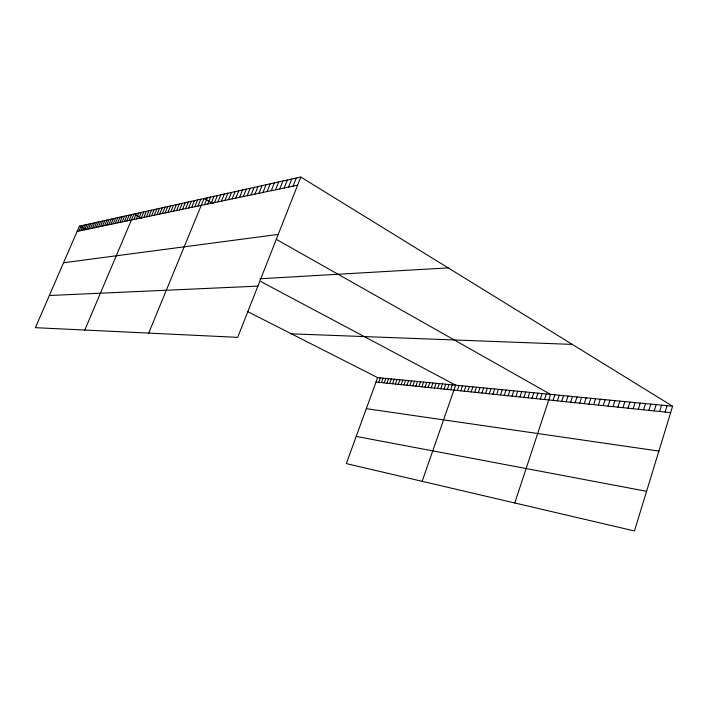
<?xml version="1.0" encoding="UTF-8"?>
<svg xmlns="http://www.w3.org/2000/svg" width="708" height="708" viewBox="0 0 708 708"><rect width="100%" height="100%" fill="white"/><g stroke="black" fill="none" stroke-linecap="round" stroke-linejoin="round"><path stroke-width="1.06" d="M665.113 412.029L667.051 405.693M672.6 406.233L634.457 530.956L346.327 463.607L377.621 377.612L672.6 406.233L300.82 177.044L79.402 226.171L35.4 327.68L237.702 337.353L300.82 177.044M659.635 411.463L661.573 405.162M648.855 410.348L650.794 404.109M654.21 410.897L656.148 404.631M638.324 409.251L640.244 403.091M643.563 409.799L645.492 403.595M628.023 408.18L629.934 402.091M633.147 408.711L635.058 402.587M617.934 407.135L619.845 401.109M622.952 407.658L624.863 401.595M608.075 406.118L609.969 400.153M612.978 406.622L614.88 400.631M598.41 405.109L600.304 399.215M603.216 405.613L605.11 399.684M593.658 404.622L595.543 398.754M579.702 403.171L581.569 397.4M584.304 403.649L586.18 397.843M588.959 404.126L590.835 398.294M570.63 402.233L572.489 396.515M575.144 402.693L577.002 396.958M561.745 401.303L563.595 395.657M566.161 401.763L568.02 396.082M553.036 400.401L554.877 394.807M557.373 400.852L559.214 395.232M544.505 399.516L546.337 393.975M514.778 502.981L550.585 394.391L276.908 239.693M536.142 398.648L537.956 393.17M540.301 399.082L542.124 393.568M523.893 397.383L525.699 391.975M527.938 397.799L529.752 392.374M532.018 398.223L533.832 392.763M515.928 396.551L517.725 391.205M519.893 396.967L521.699 391.586M508.114 395.745L509.902 390.444M511.999 396.144L513.796 390.825M496.671 394.56L498.441 389.329M500.45 394.949L502.229 389.701M504.264 395.347L506.043 390.073M489.21 393.781L490.98 388.612M492.918 394.17L494.697 388.966M478.289 392.648L480.042 387.55M481.9 393.02L483.653 387.896M485.538 393.4L487.299 388.25M467.661 391.551L469.404 386.515M471.174 391.913L472.917 386.86M474.714 392.276L476.466 387.196M457.315 390.471L459.041 385.515M460.731 390.825L462.466 385.842M464.183 391.188L465.917 386.179M450.607 389.781L452.324 384.86M422.145 481.325L455.651 385.179L260.845 281.572M440.801 388.763L442.509 383.904M444.04 389.099L445.748 384.223M447.314 389.435L449.022 384.541M431.252 387.772L432.942 382.975M434.411 388.099L436.101 383.285M437.588 388.426L439.287 383.594M421.941 386.807L423.614 382.072M425.021 387.126L426.703 382.373M428.119 387.444L429.809 382.674M412.861 385.86L414.525 381.196M415.861 386.17L417.534 381.479M418.888 386.488L420.561 381.78M401.109 384.639L402.755 380.046M404.011 384.94L405.657 380.329M406.932 385.249L408.596 380.612M409.888 385.55L411.552 380.904M392.542 383.754L394.17 379.214M395.374 384.046L397.011 379.488M398.223 384.347L399.87 379.771M381.435 382.603L383.055 378.134M384.179 382.886L385.798 378.408M386.94 383.17L388.568 378.674M389.727 383.462L391.356 378.948M378.709 382.32L380.329 377.877M293.059 186.133L296.245 178.062M279.793 188.912L282.935 181.009M284.156 188.001L287.306 180.044M288.572 187.071L291.74 179.062M271.279 190.7L274.385 182.912M275.509 189.815L278.625 181.965M258.951 193.284L262.013 185.655M263.004 192.434L266.075 184.753M267.111 191.567L270.199 183.841M247.145 195.753L250.154 188.284M251.03 194.939L254.057 187.416M254.96 194.116L258.004 186.54M239.552 197.346L242.525 189.974M243.322 196.559L246.313 189.133M228.534 199.656L231.463 192.434M232.153 198.895L235.1 191.62M235.826 198.125L238.791 190.806M214.515 202.594L217.4 195.55M217.949 201.868L220.843 194.788M221.436 201.143L224.339 194.01M224.958 200.399L227.879 193.231M204.479 204.692L207.32 197.789M207.789 204.001L210.63 197.054M211.134 203.302L213.993 196.311M194.824 206.718L197.621 199.939M198.01 206.055L200.815 199.231M148.707 333.096L204.046 198.514L213.081 203.621M182.514 209.294L185.248 202.683M185.531 208.665L188.284 202.01M188.594 208.019L191.364 201.329M191.691 207.373L194.47 200.638M173.664 211.152L176.363 204.656M176.575 210.542L179.292 204.01M179.522 209.922L182.257 203.346M162.353 213.524L165.008 207.178M165.132 212.94L167.796 206.559M167.938 212.347L170.619 205.931M170.787 211.754L173.478 205.293M151.565 215.781L154.176 209.577M154.22 215.223L156.84 208.993M156.902 214.666L159.53 208.391M159.61 214.099L162.256 207.789M138.768 218.462L141.317 212.435M141.273 217.94L143.83 211.878M143.804 217.409L146.37 211.311M146.361 216.869L148.946 210.736M148.946 216.329L151.547 210.161M129.051 220.498L131.555 214.595M84.792 330.043L133.936 214.064L141.538 218.108M133.847 219.498L136.37 213.533M136.29 218.984L138.83 212.984M117.572 222.905L120.024 217.152M119.82 222.436L122.28 216.657M122.095 221.958L124.564 216.152M124.387 221.48L126.874 215.639M126.705 220.993L129.201 215.117M106.687 225.188L109.085 219.586M108.82 224.737L111.227 219.108M110.97 224.286L113.395 218.63M113.147 223.834L115.581 218.144M115.351 223.374L117.793 217.648M96.341 227.356L98.695 221.887M98.368 226.932L100.731 221.436M100.421 226.498L102.784 220.976M102.483 226.064L104.864 220.515M104.572 225.631L106.961 220.055M84.597 229.817L86.889 224.507M86.509 229.41L88.81 224.082M88.438 229.011L90.748 223.648M90.385 228.604L92.704 223.215M92.35 228.188L94.677 222.781M94.341 227.772L96.677 222.339M78.977 230.994L81.252 225.755M80.836 230.604L83.11 225.348M82.712 230.206L84.995 224.932M77.145 231.374L297.617 185.177M63.543 262.756L278.235 234.401M259.854 278.775L448.182 267.889M49.348 295.501L257.871 286.129M291.422 333.84L572.303 344.407M376.01 382.037L670.653 412.605M366.319 408.675L658.883 451.084M356.221 436.411L646.581 491.317M79.402 226.171L86.279 229.657M247.773 311.67L377.621 377.612"/></g></svg>
